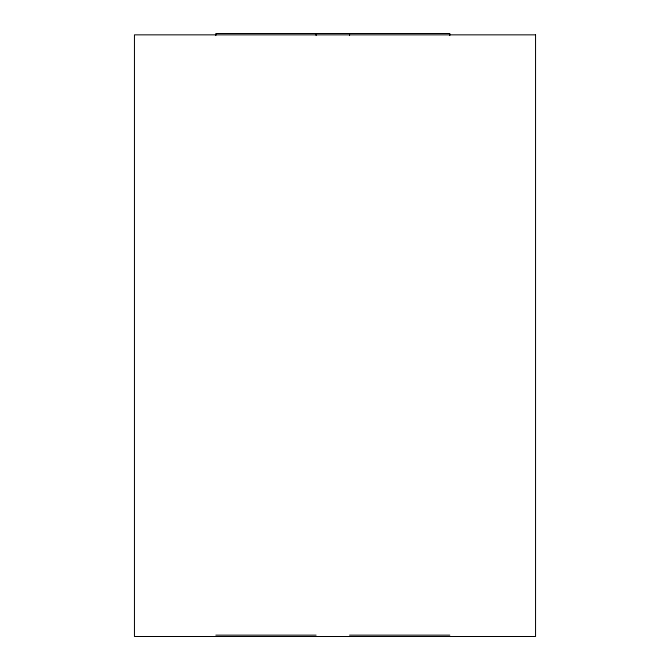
<?xml version="1.0" encoding="UTF-8"?>
<svg xmlns="http://www.w3.org/2000/svg" width="670" height="670" viewBox="0 0 670 670"><rect width="100%" height="100%" fill="white"/><g stroke="black" fill="none" stroke-linecap="round" stroke-linejoin="round"><path stroke-width="1" d="M215.841 635.152L316.114 635.152M349.539 635.152L449.813 635.152M449.813 35.594L449.813 33.5L215.841 33.5L215.841 35.594M349.539 33.5L349.539 35.594M316.114 33.5L316.114 35.594M535.548 34.848L134.452 34.848L134.452 636.5L535.548 636.5L535.548 34.848"/></g></svg>
